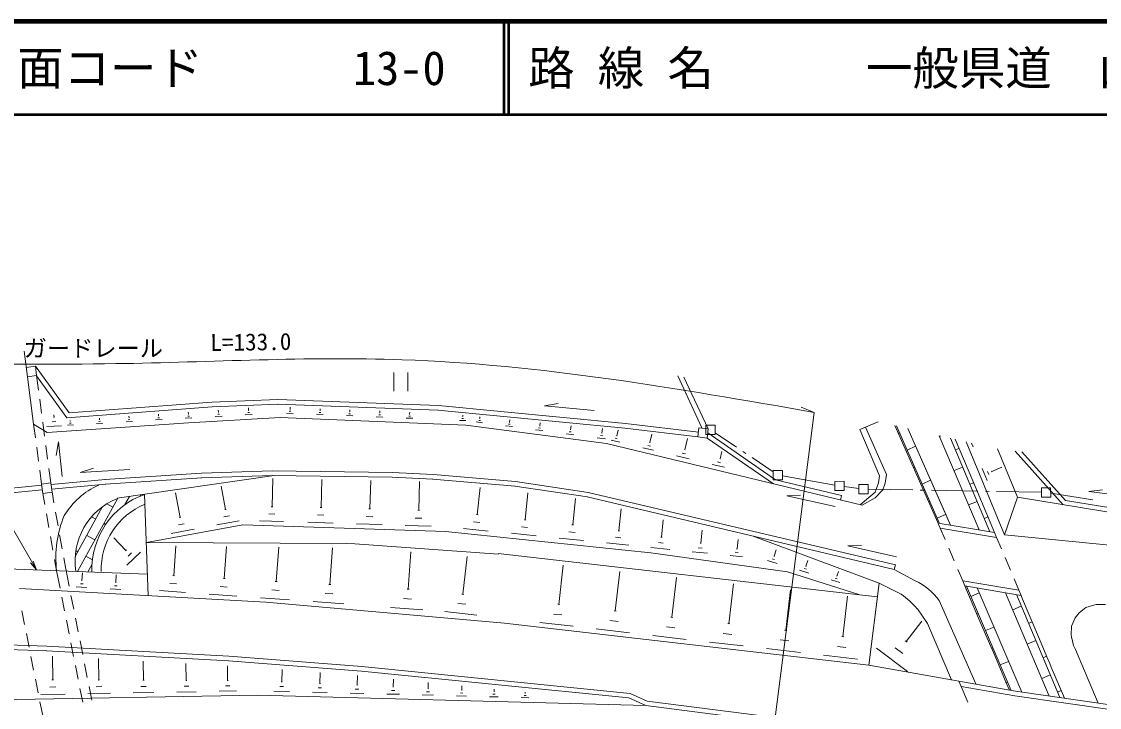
# Model space of a CAD drawing. Units: millimetres, scale not verified. Extents: x 40000 to 680000, y 20000 to 380000.
# Drawn here: x 125852 to 241865, y 306206 to 380000 of the extents above; entities that cross this region are included whole.
import ezdxf
from ezdxf.enums import TextEntityAlignment as Align

# ---------------------------------------------------------------- set-up
doc = ezdxf.new("R2010")
doc.units = ezdxf.units.MM
doc.header["$LTSCALE"] = 1000
for name, color, linetype, lineweight in [('M-BGD', 7, 'Continuous', 13), ('M-BMK-ROW', 30, 'Continuous', 13), ('M-STR-HTXT', 7, 'Continuous', 13), ('M-STR-STR1', 1, 'Continuous', 13), ('M-TTL', 2, 'Continuous', 140), ('M-TTL-LINE', 7, 'Continuous', 50)]:
    doc.layers.add(name, color=color, linetype=linetype, lineweight=lineweight)
doc.layers.add('M-TTL-TXT', color=7, linetype='Continuous')
doc.styles.add('ＭＳ ゴシック', font='')
doc.styles.get('ＭＳ ゴシック').set_extended_font_data('MS Gothic')

# ---------------------------------------------------------------- blocks, each defined once
blk = doc.blocks.new('open_arrow')
at = {"color": 0, "linetype": 'Continuous', "lineweight": -2}
blk.add_lwpolyline([(7.5, 1.25), (0, 0), (7.5, -1.25)], dxfattribs=at)

msp = doc.modelspace()

# ---------------------------------------------------------------- linework, layer by layer
at = {"layer": 'M-BGD'}
for p, q in [((126117, 344522), (126479, 341788)), ((127340, 342910), (126348, 342780)), ((127340, 342910), (130977, 337895)), ((127470, 341919), (127340, 342910)), ((165916, 342248), (165917, 340245)), ((167418, 342249), (167419, 340246)), ((126479, 341788), (127470, 341919)), ((126479, 341788), (127152, 336691)), ((127470, 341919), (127677, 340354)), ((127470, 341869), (130737, 337374)), ((196481, 341882), (199068, 336275)), ((197122, 341742), (199749, 336185)), ((127808, 339363), (128005, 337876)), ((146329, 339064), (130977, 337895)), ((146329, 339064), (153449, 339348)), ((146359, 338563), (153470, 338847)), ((153430, 338847), (170695, 338194)), ((153449, 339348), (170715, 338695)), ((182142, 338670), (183624, 338921)), ((129345, 337423), (129335, 337674)), ((146359, 338563), (130737, 337374)), ((140601, 337579), (140591, 337759)), ((143786, 337771), (143836, 337771)), ((143816, 337771), (143796, 337981)), ((146961, 337742), (147141, 337752)), ((147021, 337962), (147061, 337973)), ((147041, 337972), (147031, 338203)), ((149935, 337693), (150686, 337734)), ((150205, 337934), (150396, 337944)), ((150265, 338164), (150315, 338164)), ((150285, 338164), (150275, 338425)), ((154381, 337876), (155103, 337846)), ((154662, 338086), (154842, 338076)), ((154742, 338297), (154782, 338297)), ((154762, 338297), (154772, 338497)), ((157606, 337747), (158307, 337718)), ((157877, 337948), (158057, 337938)), ((157947, 338158), (157997, 338148)), ((157977, 338148), (157976, 338338)), ((160811, 337609), (161512, 337579)), ((161081, 337809), (161262, 337799)), ((161151, 338019), (161201, 338019)), ((161181, 338019), (161181, 338210)), ((164296, 337680), (164476, 337670)), ((164376, 337891), (164416, 337891)), ((164396, 337891), (164406, 338101)), ((167601, 337762), (167651, 337762)), ((167621, 337762), (167631, 337992)), ((170665, 338194), (190795, 336271)), ((170715, 338695), (190845, 336772)), ((173339, 337494), (173349, 337635)), ((182142, 338670), (187480, 338142)), ((128605, 335780), (127152, 336691)), ((127152, 336691), (127350, 335196)), ((128136, 336884), (128332, 335397)), ((128574, 336441), (130167, 336492)), ((128605, 335780), (143837, 336819)), ((129155, 336942), (129556, 336953)), ((129295, 337423), (129395, 337423)), ((130788, 336583), (131429, 336623)), ((131018, 336793), (131178, 336803)), ((131068, 336993), (131108, 336993)), ((131088, 336993), (131078, 337094)), ((133932, 336764), (134593, 336805)), ((134172, 336985), (134333, 336995)), ((134222, 337185), (134262, 337185)), ((134242, 337185), (134232, 337315)), ((137097, 336946), (137778, 336987)), ((137337, 337167), (137507, 337177)), ((137387, 337377), (137437, 337377)), ((137417, 337377), (137407, 337537)), ((140281, 337138), (140982, 337178)), ((140531, 337358), (140702, 337369)), ((140581, 337569), (140621, 337579)), ((143476, 337320), (144197, 337360)), ((143736, 337550), (143916, 337560)), ((143837, 336819), (153681, 337405)), ((146700, 337502), (147431, 337552)), ((153681, 337405), (173660, 336563)), ((164016, 337470), (164737, 337440)), ((167240, 337341), (167972, 337312)), ((167521, 337552), (167711, 337542)), ((172979, 337094), (173670, 337064)), ((173249, 337294), (173420, 337284)), ((173319, 337494), (173359, 337494)), ((188813, 334588), (173660, 336563)), ((174782, 336924), (175463, 336834)), ((175062, 337095), (175232, 337075)), ((175152, 337295), (175192, 337285)), ((175172, 337295), (175192, 337465)), ((177947, 336515), (178688, 336415)), ((178257, 336696), (178437, 336676)), ((178347, 336906), (178397, 336906)), ((178377, 336906), (178407, 337156)), ((181612, 336517), (181662, 336507)), ((181632, 336517), (181672, 336837)), ((184947, 336108), (185007, 336519)), ((190845, 336772), (198697, 335814)), ((218065, 336945), (216072, 336113)), ((219858, 336535), (224319, 326443)), ((224640, 326012), (220008, 336505)), ((181171, 336086), (181963, 335986)), ((181502, 336287), (181702, 336257)), ((184456, 335657), (185308, 335547)), ((184807, 335868), (185017, 335848)), ((184917, 336118), (184977, 336108)), ((188172, 335449), (188402, 335419)), ((188292, 335709), (188352, 335699)), ((188322, 335709), (188382, 336200)), ((189895, 335439), (189955, 335419)), ((189925, 335429), (190074, 336040)), ((190785, 336271), (198637, 335313)), ((193470, 334710), (193690, 335621)), ((198757, 336305), (198637, 335313)), ((198637, 335313), (199629, 335194)), ((199759, 336185), (198757, 336305)), ((199629, 335194), (199759, 336185)), ((199699, 335754), (206982, 330711)), ((216072, 336113), (218208, 331117)), ((216703, 336374), (218939, 331267)), ((220349, 335734), (220229, 335684)), ((221230, 336226), (225360, 326904)), ((225822, 325822), (221230, 336226)), ((224625, 335446), (228906, 325303)), ((228906, 325313), (224625, 335446)), ((224776, 335416), (224665, 335366)), ((127481, 334205), (127678, 332718)), ((128463, 334406), (128660, 332919)), ((129587, 333307), (129817, 334800)), ((130219, 331044), (129817, 334800)), ((187802, 335218), (188703, 335098)), ((188813, 334588), (216317, 327951)), ((189314, 334978), (190255, 334748)), ((189734, 335179), (189975, 335119)), ((192729, 334149), (193881, 333879)), ((193250, 334399), (193530, 334329)), ((193440, 334720), (193510, 334700)), ((197236, 333931), (197526, 335153)), ((199629, 335194), (206782, 330250)), ((222072, 334313), (221161, 333902)), ((230078, 325114), (225827, 335176)), ((226338, 335056), (228624, 329649)), ((227510, 334786), (231651, 324774)), ((228101, 334657), (228271, 334236)), ((196355, 333279), (197717, 332949)), ((196966, 333570), (197306, 333480)), ((197196, 333941), (197276, 333921)), ((200992, 332981), (201072, 332961)), ((201032, 332971), (201222, 333752)), ((226749, 334075), (226359, 333915)), ((230905, 334017), (233031, 328820)), ((232788, 333767), (237948, 328022)), ((233529, 333698), (238208, 328482)), ((128791, 331927), (128998, 330363)), ((132162, 331466), (133594, 331937)), ((200191, 332350), (201493, 332040)), ((200772, 332620), (201092, 332540)), ((221963, 332070), (221853, 332020)), ((227141, 332062), (226219, 331681)), ((229234, 331923), (229775, 330621)), ((230285, 331593), (231377, 332044)), ((127809, 331727), (128007, 330232)), ((134896, 330736), (129028, 330192)), ((132162, 331466), (137520, 331789)), ((145211, 331412), (134816, 330726)), ((145241, 330911), (134847, 330225)), ((153023, 331145), (136159, 328704)), ((145211, 331412), (152832, 331666)), ((145231, 330911), (152852, 331165)), ((152814, 327800), (152913, 330835)), ((152822, 331165), (165751, 330991)), ((152832, 331666), (165761, 331492)), ((158082, 327713), (158180, 330737)), ((165731, 330991), (170118, 330783)), ((165761, 331492), (170148, 331284)), ((170098, 330783), (178971, 330016)), ((170148, 331284), (179021, 330517)), ((206982, 330711), (214113, 328992)), ((218208, 331117), (218098, 330355)), ((218819, 330336), (218939, 331267)), ((223686, 330649), (222775, 330237)), ((229825, 331593), (229965, 331272)), ((230265, 331633), (230305, 331553)), ((98285, 327243), (128027, 330122)), ((98335, 326743), (128087, 329621)), ((128007, 330232), (128998, 330363)), ((128137, 329241), (128007, 330232)), ((128998, 330363), (129139, 329371)), ((134937, 330235), (129088, 329702)), ((147797, 327498), (147335, 330021)), ((163329, 327565), (163428, 330620)), ((168597, 327407), (168696, 330512)), ((174907, 326940), (175206, 329884)), ((178941, 330026), (186753, 328848)), ((179021, 330517), (186823, 329339)), ((218098, 330355), (217718, 329354)), ((218559, 329625), (217738, 328763)), ((218819, 330336), (218559, 329625)), ((228313, 330380), (227923, 330220)), ((228624, 329649), (228694, 329479)), ((228694, 329479), (230569, 325024)), ((240712, 329425), (242194, 329636)), ((129139, 329371), (128137, 329241)), ((128353, 328033), (128137, 329241)), ((129342, 328209), (129129, 329411)), ((131877, 320840), (136219, 328714)), ((136981, 328023), (137461, 328895)), ((138633, 328955), (138703, 329075)), ((139093, 329126), (139489, 318230)), ((142910, 326654), (142418, 329308)), ((180064, 326391), (180354, 329286)), ((185172, 325853), (185461, 328697)), ((186713, 328858), (219785, 321063)), ((186823, 329339), (219905, 321543)), ((208204, 328979), (209707, 329039)), ((208204, 328979), (213433, 327809)), ((214113, 328992), (213993, 328511)), ((217718, 329354), (216116, 327991)), ((217738, 328763), (216317, 327951)), ((223577, 328405), (223467, 328355)), ((228695, 328378), (227773, 327987)), ((233031, 328820), (231651, 324774)), ((233031, 328820), (254554, 325296)), ((238208, 328482), (254634, 325796)), ((240712, 329425), (246030, 328756)), ((129779, 325748), (129517, 327225)), ((131606, 322432), (134577, 327822)), ((135689, 327742), (135018, 328112)), ((147727, 327488), (147877, 327508)), ((152734, 327800), (152894, 327790)), ((158002, 327713), (158172, 327713)), ((163239, 327565), (163420, 327565)), ((168517, 327417), (168687, 327407)), ((190150, 325215), (190389, 327578)), ((128792, 325572), (128529, 327049)), ((133837, 326469), (133396, 326720)), ((142830, 326644), (142990, 326674)), ((146866, 325835), (149260, 326276)), ((147637, 326726), (148228, 326837)), ((151473, 326288), (154057, 326209)), ((152464, 327029), (153115, 327009)), ((156670, 326130), (159394, 326041)), ((157722, 326911), (158403, 326892)), ((162959, 326754), (163650, 326724)), ((168227, 326586), (168918, 326566)), ((174486, 326168), (175167, 326099)), ((174827, 326950), (174997, 326930)), ((179974, 326401), (180145, 326381)), ((194727, 324516), (194916, 326389)), ((224319, 326443), (224730, 325491)), ((225310, 326974), (224389, 326573)), ((224490, 326042), (230569, 325024)), ((225360, 326884), (225822, 325822)), ((229867, 326696), (229477, 326525)), ((134899, 325889), (134718, 325989)), ((139286, 323938), (149680, 325846)), ((141939, 324931), (144433, 325393)), ((142730, 325853), (143361, 325963)), ((149680, 325846), (171483, 325145)), ((161898, 325962), (164652, 325873)), ((167156, 325794), (169940, 325706)), ((171483, 325145), (193596, 322833)), ((173405, 325457), (176089, 325188)), ((178573, 324939), (181227, 324669)), ((179644, 325630), (180315, 325560)), ((184762, 325102), (185423, 325032)), ((185092, 325863), (185252, 325843)), ((190070, 325224), (190220, 325205)), ((198953, 323877), (199103, 325279)), ((224730, 325491), (230800, 324483)), ((224730, 325491), (225251, 324272)), ((230569, 325024), (230800, 324483)), ((129232, 323111), (128968, 324588)), ((130216, 323286), (129954, 324763)), ((133748, 324236), (132876, 324716)), ((137083, 323106), (135791, 324467)), ((139286, 323938), (160848, 323858)), ((160848, 323858), (161729, 323819)), ((161729, 323819), (177172, 322685)), ((183711, 324410), (186325, 324151)), ((188798, 323902), (191202, 323653)), ((189770, 324523), (190370, 324464)), ((194407, 323945), (194917, 323885)), ((194657, 324526), (194787, 324516)), ((198903, 323887), (199003, 323877)), ((202869, 323288), (202969, 324259)), ((204591, 324641), (218143, 319590)), ((230800, 324483), (231316, 323261)), ((256989, 322282), (231651, 324774)), ((131906, 322963), (131695, 323083)), ((137043, 323066), (137133, 323146)), ((137194, 321524), (138656, 322926)), ((137324, 322495), (137684, 322846)), ((142232, 320374), (142461, 323589)), ((147660, 320077), (147919, 323522)), ((153258, 319759), (153527, 323444)), ((159027, 319441), (159316, 323367)), ((167460, 318924), (167758, 322950)), ((177162, 322755), (217954, 318117)), ((193596, 323414), (195609, 323204)), ((193596, 322833), (208308, 320807)), ((198022, 322965), (199685, 322796)), ((198693, 323396), (199114, 323356)), ((202109, 322546), (203451, 322417)), ((202659, 322897), (202990, 322867)), ((202819, 323288), (202909, 323278)), ((206866, 322469), (207076, 323180)), ((214767, 323584), (216269, 323645)), ((214767, 323584), (220005, 322415)), ((225644, 323353), (226233, 321973)), ((139368, 320553), (117015, 321404)), ((129623, 320919), (129408, 322127)), ((130605, 321100), (130391, 322302)), ((133478, 322103), (132777, 322483)), ((132998, 320791), (133419, 321562)), ((173359, 318386), (173827, 322443)), ((183664, 317280), (184153, 321506)), ((206155, 322007), (207196, 321688)), ((206635, 322198), (206896, 322118)), ((206825, 322479), (206896, 322459)), ((210251, 321419), (210321, 321399)), ((210281, 321409), (210471, 322030)), ((219905, 321543), (219785, 321063)), ((231706, 322340), (232290, 320959)), ((130605, 321120), (130977, 319246)), ((132348, 319859), (132398, 320680)), ((136003, 319640), (136053, 320462)), ((142142, 320384), (142312, 320364)), ((189743, 316592), (190232, 320838)), ((208308, 320807), (216061, 318337)), ((209600, 320958), (210602, 320648)), ((210071, 321148), (210321, 321068)), ((213586, 320349), (213646, 320329)), ((213616, 320339), (213776, 320839)), ((219785, 321063), (222049, 319832)), ((226626, 321054), (227146, 319834)), ((131727, 319198), (132889, 319128)), ((132188, 319518), (132468, 319509)), ((132308, 319869), (132388, 319859)), ((135843, 319300), (136134, 319280)), ((135973, 319640), (136043, 319640)), ((141812, 319553), (142523, 319503)), ((147230, 319205), (147971, 319155)), ((147570, 320077), (147750, 320067)), ((153158, 319769), (153359, 319759)), ((158927, 319451), (159127, 319431)), ((195843, 315904), (196341, 320180)), ((201962, 315206), (202461, 319512)), ((212986, 319928), (213917, 319648)), ((213416, 320098), (213647, 320028)), ((218143, 319590), (217036, 310756)), ((218143, 319590), (220527, 318399)), ((227146, 319834), (233196, 318816)), ((227146, 319834), (227377, 319284)), ((227377, 319284), (233426, 318265)), ((227377, 319284), (228751, 316070)), ((232360, 308030), (227567, 319254)), ((228709, 319064), (233501, 307850)), ((232679, 320038), (233196, 318816)), ((125628, 319015), (152138, 317515)), ((131173, 318265), (131465, 316794)), ((135383, 318979), (136544, 318910)), ((140701, 318791), (143505, 318582)), ((146049, 318403), (149013, 318185)), ((151557, 317995), (154692, 317767)), ((152798, 318847), (153579, 318798)), ((158547, 318480), (159368, 318420)), ((166949, 317913), (167821, 317853)), ((167349, 318934), (167570, 318914)), ((173248, 318396), (173469, 318367)), ((208101, 314507), (208600, 318844)), ((214250, 313809), (214759, 318166)), ((228930, 318533), (228039, 318152)), ((231764, 318545), (236456, 307421)), ((236456, 307421), (231764, 318545)), ((237608, 307261), (232926, 318355)), ((233196, 318816), (233426, 318265)), ((233426, 318265), (233597, 317845)), ((152138, 317515), (177837, 315274)), ((157235, 317588), (160530, 317339)), ((165578, 316971), (169043, 316722)), ((172808, 317405), (173669, 317305)), ((183554, 317300), (183774, 317270)), ((222271, 316828), (223363, 315246)), ((224614, 317710), (228544, 308749)), ((233457, 317093), (232536, 316702)), ((233597, 317845), (234910, 314751)), ((240417, 316957), (239696, 316395)), ((241358, 317257), (240417, 316957)), ((241549, 317288), (241358, 317257)), ((242520, 317268), (241549, 317288)), ((131660, 315813), (131953, 314342)), ((171407, 316523), (174842, 316124)), ((183094, 316258), (183985, 316158)), ((189173, 315570), (190074, 315460)), ((189633, 316612), (189854, 316582)), ((195732, 315914), (195953, 315894)), ((228821, 316310), (228680, 316250)), ((228751, 316070), (230034, 313086)), ((239246, 315844), (238846, 314963)), ((239696, 316395), (239246, 315844)), ((177837, 315274), (217036, 310756)), ((181632, 315346), (185207, 314937)), ((187701, 314648), (191297, 314229)), ((195262, 314872), (196174, 314762)), ((201852, 315226), (202072, 315196)), ((207981, 314527), (208211, 314498)), ((221061, 313312), (222752, 315506)), ((223363, 315246), (225953, 309165)), ((230504, 314849), (229613, 314468)), ((234630, 315412), (234239, 315251)), ((234910, 314751), (235602, 313119)), ((238846, 314963), (238816, 314011)), ((108386, 313448), (128576, 312807)), ((132148, 313361), (132441, 311890)), ((193791, 313940), (197396, 313521)), ((199890, 313242), (203525, 312823)), ((201382, 314174), (202293, 314064)), ((207511, 313466), (208432, 313366)), ((214140, 313829), (214371, 313799)), ((220961, 313382), (221161, 313232)), ((235021, 313399), (234100, 313008)), ((238816, 314011), (238846, 313801)), ((238846, 313801), (239077, 312880)), ((108376, 312947), (128556, 312306)), ((128546, 312306), (148145, 311214)), ((128576, 312807), (148175, 311715)), ((206019, 312534), (209675, 312105)), ((213670, 312768), (214582, 312658)), ((217886, 312599), (221192, 310057)), ((219889, 312630), (220711, 312000)), ((230034, 313086), (230485, 312035)), ((230395, 312625), (230254, 312565)), ((235602, 313119), (236214, 311667)), ((239077, 312880), (239298, 312429)), ((239298, 312429), (241714, 306672)), ((129208, 309182), (129167, 311726)), ((134176, 309164), (134135, 311458)), ((138963, 309136), (138932, 311189)), ((143579, 309119), (143549, 310931)), ((148135, 311214), (162437, 310109)), ((148175, 311715), (162476, 310610)), ((212168, 311825), (215834, 311397)), ((230485, 312035), (231578, 309461)), ((232078, 311164), (231187, 310783)), ((236184, 311717), (235793, 311556)), ((236214, 311667), (236524, 310916)), ((236524, 310916), (236685, 310545)), ((132636, 310909), (132928, 309438)), ((148026, 309101), (148005, 310683)), ((153865, 308963), (153894, 310275)), ((157971, 308785), (158000, 309957)), ((162427, 310109), (191210, 307229)), ((162476, 310610), (191340, 307720)), ((217036, 310756), (225953, 309165)), ((236685, 310545), (238099, 307191)), ((129128, 309182), (129289, 309182)), ((134106, 309154), (134256, 309164)), ((138893, 309136), (139033, 309137)), ((143519, 309119), (143650, 309119)), ((147976, 309101), (148086, 309101)), ((153804, 308963), (153915, 308963)), ((157921, 308785), (158021, 308785)), ((161927, 308617), (162027, 308617)), ((161977, 308617), (162006, 309638)), ((165862, 308438), (165892, 309260)), ((169608, 308250), (169628, 308891)), ((225953, 309165), (225960, 309148)), ((225953, 309165), (226743, 309024)), ((226741, 309028), (226743, 309024)), ((231578, 309461), (231798, 308941)), ((231798, 308941), (232179, 308060)), ((231969, 308941), (231829, 308881)), ((236575, 309714), (235654, 309323)), ((123181, 307006), (151281, 307520)), ((127937, 307599), (130541, 307640)), ((128898, 308391), (129549, 308411)), ((132995, 307692), (135408, 307733)), ((133123, 308457), (133416, 306986)), ((133886, 308433), (134496, 308443)), ((137872, 307774), (140105, 307815)), ((138703, 308465), (139253, 308476)), ((142569, 307866), (144632, 307897)), ((143339, 308498), (143850, 308508)), ((147105, 307949), (148998, 307980)), ((147806, 308530), (148277, 308530)), ((151281, 307520), (193033, 306408)), ((152994, 307972), (154676, 307932)), ((153634, 308463), (154055, 308453)), ((157160, 307863), (158732, 307824)), ((157761, 308324), (158151, 308314)), ((161216, 307755), (162688, 307716)), ((161776, 308186), (162147, 308176)), ((165172, 307647), (166514, 307617)), ((165682, 308038), (166023, 308028)), ((165822, 308438), (165902, 308438)), ((168987, 307549), (170189, 307519)), ((169448, 307899), (169748, 307889)), ((169578, 308250), (169648, 308250)), ((172673, 307450), (173734, 307421)), ((173083, 307761), (173344, 307751)), ((173193, 308071), (173253, 308071)), ((173223, 308071), (173233, 308522)), ((176578, 307622), (176819, 307622)), ((176678, 307903), (176738, 307903)), ((176708, 307903), (176708, 308173)), ((179953, 307494), (180154, 307494)), ((180033, 307744), (180083, 307734)), ((180063, 307734), (180063, 307844)), ((191340, 307720), (193173, 306889)), ((237748, 308032), (237357, 307862)), ((176218, 307352), (177159, 307332)), ((179643, 307263), (180454, 307244)), ((191210, 307229), (193033, 306408)), ((193033, 306408), (215918, 303475)), ((193173, 306889), (216248, 303936))]:
    msp.add_line(p, q, dxfattribs=at)
for centre, radius, start, end in [((137614, 322505), 8382, 114.53274, 148.77417), ((137614, 322505), 8382, 113.9939, 114.53274), ((138916, 321925), 7311, 112.09911, 188.46304), ((141961, 321075), 8542, 109.54966, 181.98269), ((141961, 321075), 7541, 112.04801, 181.98269), ((141320, 322327), 11777, 157.42094, 186.85061), ((219408, 314002), 6389, 35.47717, 65.61209), ((215023, 310525), 9594, 41.04518, 55.03278)]:
    msp.add_arc(centre, radius, start, end, dxfattribs=at)
at = {"layer": 'M-BMK-ROW'}
for p, q in [((199519, 335584), (199518, 336586)), ((199518, 336586), (200520, 336586)), ((200520, 336586), (200520, 335585)), ((200520, 335585), (199519, 335584)), ((200520, 335745), (202810, 334206)), ((203474, 333760), (203806, 333537)), ((204471, 333091), (206761, 331552)), ((206761, 330711), (206761, 331712)), ((206761, 331712), (207762, 331712)), ((207763, 330711), (206761, 330711)), ((207762, 331712), (207763, 330711)), ((207763, 331122), (213371, 330123)), ((213371, 330533), (214373, 330534)), ((213372, 329532), (213371, 330533)), ((214373, 329532), (213372, 329532)), ((214373, 330534), (214373, 329532)), ((214373, 329973), (215955, 329764)), ((215955, 330204), (216957, 330205)), ((215956, 329203), (215955, 330204)), ((216957, 330205), (216957, 329203)), ((216957, 329694), (221786, 329605)), ((222586, 329591), (222986, 329584)), ((223786, 329569), (228785, 329477)), ((235614, 329843), (236615, 329844)), ((235615, 328842), (235614, 329843)), ((236615, 329844), (236616, 328842)), ((216957, 329203), (215956, 329203)), ((229585, 329463), (229985, 329455)), ((230785, 329441), (235614, 329352)), ((236616, 328842), (235615, 328842)), ((236616, 329263), (241143, 328527))]:
    msp.add_line(p, q, dxfattribs=at)
at = {"layer": 'M-STR-HTXT'}
for p in [(206954, 305133), (209772, 338523)]:
    msp.add_line(p, (211154, 337953), dxfattribs=at)
msp.add_lwpolyline([(127462, 321000), (113730, 344746), (85412, 344746)], dxfattribs=at)
msp.add_open_spline([(61487, 335838), (73470, 338540), (85453, 341242), (97584, 342369), (110285, 343548), (123147, 343002), (135982, 343193), (146287, 343346), (156575, 343974), (166817, 343620), (181661, 343107), (196408, 340530), (211154, 337953)], degree=3, knots=[0, 0, 0, 0, 1, 1, 1, 2, 2, 2, 3, 3, 3, 4, 4, 4, 4], dxfattribs=at)
at = {"layer": 'M-STR-STR1'}
for p, q in [((129623, 320919), (129996, 319045)), ((130191, 318065), (130484, 316593)), ((125881, 316605), (126174, 315134)), ((130679, 315613), (130972, 314141)), ((126369, 314154), (126662, 312682)), ((131167, 313161), (131459, 311689)), ((126857, 311702), (127150, 310231)), ((131654, 310709), (131947, 309237)), ((127345, 309250), (127638, 307779)), ((226743, 309024), (226979, 308472)), ((226743, 309024), (232820, 307940)), ((132142, 308257), (132435, 306785)), ((226979, 308472), (227705, 306776)), ((232741, 307444), (226979, 308472)), ((243740, 305868), (232741, 307444)), ((232820, 307940), (243509, 306408)), ((127833, 306798), (128126, 305327))]:
    msp.add_line(p, q, dxfattribs=at)
at = {"layer": 'M-TTL'}
msp.add_line((680000, 380000), (40000, 380000), dxfattribs=at)
at = {"layer": 'M-TTL-LINE'}
for p, q in [((177750, 380000), (177750, 370000)), ((178250, 380000), (178250, 370000)), ((40000, 370000), (680000, 370000))]:
    msp.add_line(p, q, dxfattribs=at)

# ---------------------------------------------------------------- block references
at = {"layer": 'M-STR-HTXT', "xscale": 133, "yscale": 133, "rotation": 120}
msp.add_blockref('open_arrow', (127462, 321000), dxfattribs=at)

# ---------------------------------------------------------------- texts
at = {"layer": 'M-STR-HTXT', "style": 'ＭＳ ゴシック'}
for s, rotation, p in [('ガードレール', 0.028, (126077, 343380)), ('L=133.0', 0.809, (146185, 344003))]:
    msp.add_text(s, height=1833, rotation=rotation, dxfattribs=at).set_placement(p, align=Align.BOTTOM_LEFT)
at = {"layer": 'M-TTL-TXT', "style": 'ＭＳ ゴシック'}
for s, p in [('図面コード', (120380, 375000)), ('路 線 名', (180380, 375000)), ('一般県道\u3000山口阿知須宇部線', (216734, 375000)), ('13-0', (161521, 375000))]:
    msp.add_text(s, height=3666, dxfattribs=at).set_placement(p, align=Align.MIDDLE_LEFT)

doc.saveas('drawing.dxf')
